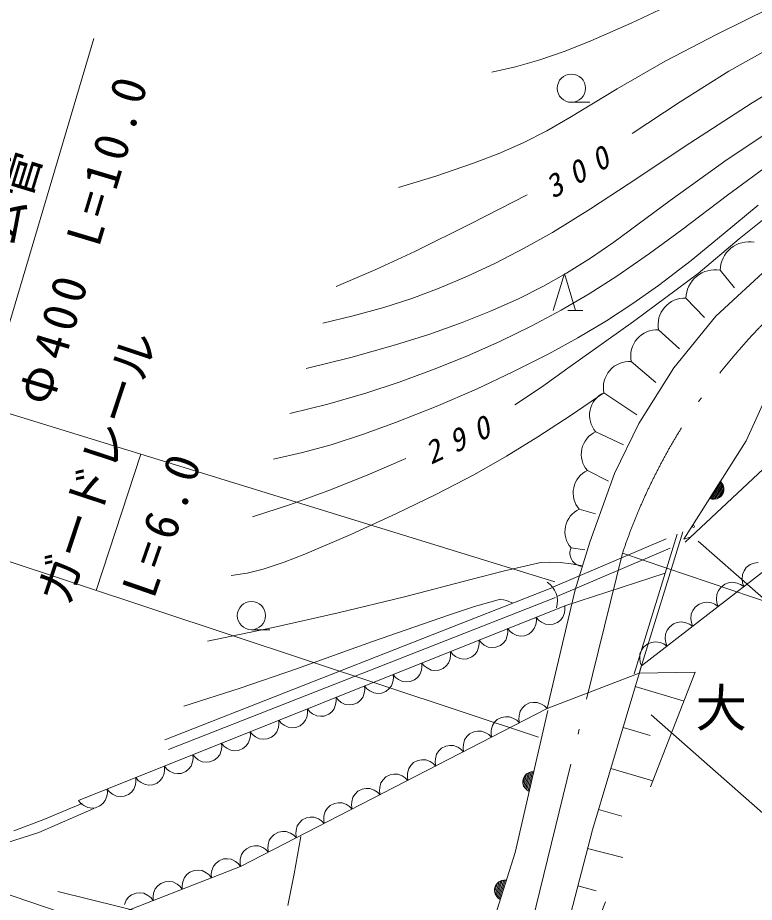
# Model space of a CAD drawing. Units: millimetres, scale not verified. Extents: x -625 to 700834, y -625 to 365006.
# Drawn here: x 513079 to 548959, y 261388 to 304474 of the extents above; entities that cross this region are included whole.
import ezdxf
from ezdxf.enums import TextEntityAlignment as Align

# ---------------------------------------------------------------- set-up
doc = ezdxf.new("R2010")
doc.units = ezdxf.units.MM
doc.header["$LTSCALE"] = 1000
for name, pattern in [('DASHED', [7.5, 6, -1.5]), ('DASHED_SPACED', [12, 6, -6]), ('LONG_DASHED_DOTTED', [15.25, 12, -1.5, 0.25, -1.5])]:
    doc.linetypes.add(name, pattern=pattern)
doc.layers.add('S-SUV', color=7, linetype='Continuous', lineweight=13)
doc.styles.add('ＭＳ ゴシック', font='')
doc.styles.get('ＭＳ ゴシック').set_extended_font_data('MS Gothic')

msp = doc.modelspace()

# ---------------------------------------------------------------- linework, layer by layer
at = {"layer": 'S-SUV'}
for p, q in [((542957, 304200), (544899, 305115)), ((547150, 303676), (549708, 304945)), ((540996, 303343), (542957, 304200)), ((547713, 301865), (551389, 303934)), ((511467, 285557), (516795, 303463)), ((539740, 302848), (540996, 303343)), ((544624, 302356), (547150, 303676)), ((538466, 302410), (539740, 302848)), ((536175, 301823), (537324, 302086)), ((537324, 302086), (538466, 302410)), ((542285, 301006), (544624, 302356)), ((545348, 300375), (547713, 301865)), ((548862, 300326), (550744, 301481)), ((539979, 299606), (542285, 301006)), ((540048, 300353), (540944, 300353)), ((543015, 298833), (545348, 300375)), ((545820, 298370), (548862, 300326)), ((538850, 298968), (539979, 299606)), ((537702, 298387), (538850, 298968)), ((547643, 297570), (549517, 298812)), ((536478, 297848), (537702, 298387)), ((542816, 296366), (545820, 298370)), ((535238, 297367), (536478, 297848)), ((533439, 296754), (535238, 297367)), ((544860, 295578), (547643, 297570)), ((547652, 295838), (549907, 297487)), ((531631, 296202), (533439, 296754)), ((540985, 295166), (542816, 296366)), ((535162, 294447), (537895, 295844)), ((542113, 293539), (544860, 295578)), ((545429, 294139), (547652, 295838)), ((539121, 294016), (540985, 295166)), ((547441, 293926), (549148, 295340)), ((548226, 293700), (550259, 295346)), ((532425, 293082), (535162, 294447)), ((537753, 293241), (539121, 294016)), ((543856, 292984), (545429, 294139)), ((545883, 292656), (547441, 293926)), ((540978, 292757), (542113, 293539)), ((546231, 292008), (548226, 293700)), ((530519, 292206), (532425, 293082)), ((536355, 292518), (537753, 293241)), ((539818, 292031), (540978, 292757)), ((542257, 291886), (543856, 292984)), ((544289, 291433), (545883, 292656)), ((528587, 291384), (530519, 292206)), ((534992, 291880), (536355, 292518)), ((547092, 289942), (549804, 292440)), ((547295, 292172), (547999, 291315)), ((533614, 291301), (534992, 291880)), ((538658, 291384), (539818, 292031)), ((539157, 290213), (539706, 292008)), ((539706, 292008), (540255, 290213)), ((540916, 291032), (542257, 291886)), ((543072, 289683), (546231, 292008)), ((532272, 290800), (533614, 291301)), ((537468, 290789), (538658, 291384)), ((543042, 290549), (544289, 291433)), ((539553, 290235), (540916, 291032)), ((530911, 290357), (532272, 290800)), ((536106, 290180), (537468, 290789)), ((541763, 289715), (543042, 290549)), ((545631, 290807), (546527, 289875)), ((529427, 289947), (530911, 290357)), ((534721, 289627), (536106, 290180)), ((538089, 289455), (539553, 290235)), ((539881, 290213), (540601, 290213)), ((527940, 289598), (529427, 289947)), ((533101, 289050), (534721, 289627)), ((539869, 287400), (543072, 289683)), ((540366, 288880), (541763, 289715)), ((545045, 287419), (547092, 289942)), ((536597, 288727), (538089, 289455)), ((544298, 289271), (545311, 288339)), ((531474, 288534), (533101, 289050)), ((534952, 287992), (536597, 288727)), ((538947, 288100), (540366, 288880)), ((529311, 287928), (531474, 288534)), ((527136, 287380), (529311, 287928)), ((533292, 287318), (534952, 287992)), ((537197, 287218), (538947, 288100)), ((548564, 283870), (550445, 288035)), ((538597, 286478), (539869, 287400)), ((542965, 287735), (544159, 286707)), ((543333, 284707), (545045, 287419)), ((531668, 286721), (533292, 287318)), ((535420, 286389), (537197, 287218)), ((530035, 286184), (531668, 286721)), ((528191, 285656), (530035, 286184)), ((533456, 285543), (535420, 286389)), ((537302, 285614), (538597, 286478)), ((540032, 285120), (541632, 286199)), ((541631, 286199), (543231, 285139)), ((511467, 285557), (539250, 276993)), ((526342, 285188), (528191, 285656)), ((531478, 284757), (533456, 285543)), ((538417, 284064), (540032, 285120)), ((529921, 284188), (531478, 284757)), ((542155, 282280), (543333, 284707)), ((528345, 283676), (529921, 284188)), ((536885, 283119), (538417, 284064)), ((541232, 284311), (542592, 283667)), ((526949, 283295), (528345, 283676)), ((545519, 279078), (548564, 283870)), ((516907, 276582), (519082, 283209)), ((525538, 282973), (526949, 283295)), ((535332, 282231), (536885, 283119)), ((530094, 282194), (531981, 282997)), ((549907, 282974), (545585, 278936)), ((533443, 281250), (535332, 282231)), ((540832, 282424), (541856, 281908)), ((540942, 278926), (542155, 282280)), ((528192, 281433), (530094, 282194)), ((546773, 281052), (547309, 281896)), ((547349, 281841), (546839, 281040)), ((547309, 281896), (547385, 281801)), ((547385, 281801), (547437, 281700)), ((526364, 280767), (528192, 281433)), ((546905, 281027), (547388, 281787)), ((547421, 281722), (546980, 281027)), ((547056, 281032), (547447, 281646)), ((547467, 281562), (547143, 281051)), ((547259, 281117), (547458, 281431)), ((547437, 281700), (547477, 281558)), ((547469, 281433), (547437, 281314)), ((547477, 281558), (547469, 281433)), ((531534, 280327), (533443, 281250)), ((546890, 281022), (546773, 281052)), ((547005, 281020), (546890, 281022)), ((547150, 281044), (547005, 281020)), ((547260, 281104), (547150, 281044)), ((547354, 281183), (547260, 281104)), ((547437, 281314), (547354, 281183)), ((524519, 280159), (526364, 280767)), ((540432, 280536), (541216, 280308)), ((529308, 279309), (531534, 280327)), ((543459, 272898), (552191, 279660)), ((527063, 278348), (529308, 279309)), ((543103, 272509), (545201, 279317)), ((543353, 272544), (545476, 279434)), ((509822, 278935), (538453, 269425)), ((540228, 276607), (540942, 278926)), ((545832, 279168), (545519, 279078)), ((546220, 278984), (565639, 261904)), ((526057, 277952), (527063, 278348)), ((540032, 278648), (540704, 278548)), ((542536, 278387), (571495, 268611)), ((525033, 277614), (526057, 277952)), ((536796, 277536), (538478, 277916)), ((538478, 277916), (538982, 277959)), ((538982, 277959), (539497, 277941)), ((539497, 277941), (540042, 277874)), ((548946, 277911), (548763, 277844)), ((549141, 277942), (548946, 277911)), ((524260, 277425), (525033, 277614)), ((535145, 277103), (536796, 277536)), ((540042, 277874), (540589, 277779)), ((548460, 277534), (548380, 277353)), ((548570, 277694), (548460, 277534)), ((548763, 277844), (548570, 277694)), ((523482, 277298), (524260, 277425)), ((531928, 276266), (535145, 277103)), ((548380, 277353), (548365, 277122)), ((548365, 277122), (548388, 276944)), ((520244, 269298), (539090, 276700)), ((547323, 276728), (547212, 276568)), ((547516, 276878), (547323, 276728)), ((547699, 276945), (547516, 276878)), ((547894, 276976), (547699, 276945)), ((548122, 276933), (547894, 276976)), ((548291, 276870), (548122, 276933)), ((548449, 276762), (548291, 276870)), ((548388, 276944), (548449, 276762)), ((539273, 276235), (520426, 268833)), ((528694, 275488), (531928, 276266)), ((538876, 270820), (540228, 276607)), ((547133, 276387), (547118, 276156)), ((547212, 276568), (547133, 276387)), ((539729, 275834), (516046, 266342)), ((534068, 275380), (535323, 275798)), ((535323, 275798), (536589, 276154)), ((536589, 276154), (536892, 276087)), ((536892, 276087), (537203, 275959)), ((539737, 275652), (539729, 275834)), ((546075, 275762), (545965, 275602)), ((546268, 275912), (546075, 275762)), ((546451, 275979), (546268, 275912)), ((546646, 276010), (546451, 275979)), ((546874, 275967), (546646, 276010)), ((547043, 275904), (546874, 275967)), ((547201, 275796), (547043, 275904)), ((547118, 276156), (547140, 275978)), ((547140, 275978), (547201, 275796)), ((525516, 274769), (528694, 275488)), ((530354, 274096), (534068, 275380)), ((539637, 275276), (539712, 275484)), ((539712, 275484), (539737, 275652)), ((545885, 275421), (545870, 275190)), ((545965, 275602), (545885, 275421)), ((538244, 274718), (538319, 274925)), ((538319, 274925), (538344, 275093)), ((538336, 275276), (538452, 275137)), ((538344, 275093), (538336, 275276)), ((538452, 275137), (538590, 275034)), ((538590, 275034), (538787, 274935)), ((538787, 274935), (538974, 274913)), ((538974, 274913), (539159, 274927)), ((539159, 274927), (539375, 275013)), ((539375, 275013), (539518, 275131)), ((539518, 275131), (539637, 275276)), ((545021, 274946), (544828, 274796)), ((545204, 275013), (545021, 274946)), ((545399, 275044), (545204, 275013)), ((545627, 275001), (545399, 275044)), ((545796, 274938), (545627, 275001)), ((545954, 274830), (545796, 274938)), ((545870, 275190), (545893, 275012)), ((545893, 275012), (545954, 274830)), ((522326, 274110), (525516, 274769)), ((524463, 274663), (525359, 274663)), ((536925, 274367), (536951, 274535)), ((536943, 274717), (537059, 274578)), ((536951, 274535), (536943, 274717)), ((537059, 274578), (537197, 274476)), ((537197, 274476), (537394, 274377)), ((537982, 274455), (538124, 274573)), ((538124, 274573), (538244, 274718)), ((544717, 274636), (544638, 274455)), ((544828, 274796), (544717, 274636)), ((526654, 272752), (530354, 274096)), ((535549, 274159), (535666, 274020)), ((535558, 273977), (535549, 274159)), ((536731, 274014), (536851, 274159)), ((536851, 274159), (536925, 274367)), ((537394, 274377), (537581, 274355)), ((537581, 274355), (537766, 274368)), ((537766, 274368), (537982, 274455)), ((543956, 274047), (543773, 273980)), ((544151, 274078), (543956, 274047)), ((544379, 274035), (544151, 274078)), ((544548, 273971), (544379, 274035)), ((544638, 274455), (544623, 274224)), ((544623, 274224), (544645, 274046)), ((544645, 274046), (544706, 273864)), ((535458, 273601), (535532, 273809)), ((535532, 273809), (535558, 273977)), ((535666, 274020), (535804, 273918)), ((535804, 273918), (536001, 273819)), ((536001, 273819), (536188, 273797)), ((536188, 273797), (536373, 273810)), ((536373, 273810), (536589, 273896)), ((536589, 273896), (536731, 274014)), ((543470, 273670), (543390, 273489)), ((543580, 273830), (543470, 273670)), ((543773, 273980), (543580, 273830)), ((544706, 273864), (544548, 273971)), ((534065, 273043), (534139, 273250)), ((534139, 273250), (534165, 273418)), ((534156, 273601), (534273, 273461)), ((534165, 273418), (534156, 273601)), ((534273, 273461), (534411, 273359)), ((534411, 273359), (534608, 273260)), ((534608, 273260), (534795, 273238)), ((534795, 273238), (534979, 273252)), ((534979, 273252), (535195, 273338)), ((535195, 273338), (535338, 273456)), ((535338, 273456), (535458, 273601)), ((543390, 273489), (543375, 273258)), ((543375, 273258), (543397, 273080)), ((523922, 271818), (526654, 272752)), ((532746, 272692), (532772, 272860)), ((532763, 273042), (532880, 272903)), ((532772, 272860), (532763, 273042)), ((532880, 272903), (533018, 272801)), ((533018, 272801), (533215, 272702)), ((533586, 272693), (533802, 272780)), ((533802, 272780), (533945, 272898)), ((533945, 272898), (534065, 273043)), ((541075, 264918), (543459, 272898)), ((543397, 273080), (543459, 272898)), ((531370, 272484), (531487, 272345)), ((531379, 272302), (531370, 272484)), ((531487, 272345), (531625, 272242)), ((532409, 272221), (532552, 272339)), ((532552, 272339), (532672, 272484)), ((532672, 272484), (532746, 272692)), ((533215, 272702), (533402, 272680)), ((533402, 272680), (533586, 272693)), ((529977, 271926), (530093, 271786)), ((529985, 271743), (529977, 271926)), ((531159, 271781), (531279, 271926)), ((531279, 271926), (531353, 272134)), ((531353, 272134), (531379, 272302)), ((531625, 272242), (531822, 272144)), ((531822, 272144), (532009, 272121)), ((532009, 272121), (532193, 272135)), ((532193, 272135), (532409, 272221)), ((543161, 271901), (545536, 271191)), ((521178, 270942), (523922, 271818)), ((529885, 271368), (529960, 271575)), ((529960, 271575), (529985, 271743)), ((530093, 271786), (530231, 271684)), ((530231, 271684), (530429, 271585)), ((530429, 271585), (530615, 271563)), ((530615, 271563), (530800, 271577)), ((530800, 271577), (531016, 271663)), ((531016, 271663), (531159, 271781)), ((528492, 270809), (528567, 271017)), ((528567, 271017), (528592, 271185)), ((528584, 271367), (528700, 271228)), ((528592, 271185), (528584, 271367)), ((528700, 271228), (528838, 271126)), ((528838, 271126), (529036, 271027)), ((529036, 271027), (529222, 271005)), ((529222, 271005), (529407, 271018)), ((529407, 271018), (529623, 271105)), ((529623, 271105), (529766, 271223)), ((529766, 271223), (529885, 271368)), ((538009, 271096), (537798, 270987)), ((538195, 271127), (538009, 271096)), ((538386, 271122), (538195, 271127)), ((538595, 271041), (538386, 271122)), ((538745, 270950), (538595, 271041)), ((523938, 263134), (538876, 270820)), ((527174, 270459), (527199, 270626)), ((527191, 270809), (527307, 270670)), ((527199, 270626), (527191, 270809)), ((527307, 270670), (527445, 270567)), ((528230, 270546), (528373, 270664)), ((528373, 270664), (528492, 270809)), ((537310, 263818), (538897, 270727)), ((537558, 270696), (537502, 270478)), ((537665, 270854), (537558, 270696)), ((537798, 270987), (537665, 270854)), ((538876, 270820), (538745, 270950)), ((525798, 270251), (525914, 270111)), ((525806, 270068), (525798, 270251)), ((526979, 270106), (527099, 270251)), ((527099, 270251), (527174, 270459)), ((527445, 270567), (527642, 270469)), ((527642, 270469), (527829, 270446)), ((527829, 270446), (528014, 270460)), ((528014, 270460), (528230, 270546)), ((536440, 270288), (536307, 270155)), ((536651, 270397), (536440, 270288)), ((536837, 270428), (536651, 270397)), ((537028, 270423), (536837, 270428)), ((537237, 270342), (537028, 270423)), ((537387, 270252), (537237, 270342)), ((537518, 270122), (537387, 270252)), ((537502, 270478), (537492, 270306)), ((537492, 270306), (537518, 270122)), ((543930, 270520), (554031, 261619)), ((525706, 269693), (525780, 269900)), ((525780, 269900), (525806, 270068)), ((525914, 270111), (526052, 270009)), ((526052, 270009), (526249, 269910)), ((526249, 269910), (526436, 269888)), ((526436, 269888), (526621, 269901)), ((526621, 269901), (526837, 269988)), ((526837, 269988), (526979, 270106)), ((535479, 269729), (535293, 269698)), ((535670, 269725), (535479, 269729)), ((535879, 269643), (535670, 269725)), ((536144, 269780), (536134, 269607)), ((536200, 269997), (536144, 269780)), ((536307, 270155), (536200, 269997)), ((542565, 269906), (543891, 269510)), ((524313, 269134), (524387, 269342)), ((524387, 269342), (524413, 269510)), ((524404, 269692), (524521, 269553)), ((524413, 269510), (524404, 269692)), ((524521, 269553), (524659, 269451)), ((524659, 269451), (524856, 269352)), ((524856, 269352), (525043, 269330)), ((525043, 269330), (525228, 269343)), ((525228, 269343), (525444, 269430)), ((525444, 269430), (525586, 269548)), ((525586, 269548), (525706, 269693)), ((534842, 269298), (534786, 269081)), ((534949, 269457), (534842, 269298)), ((535082, 269590), (534949, 269457)), ((535293, 269698), (535082, 269590)), ((536029, 269553), (535879, 269643)), ((536160, 269423), (536029, 269553)), ((536134, 269607), (536160, 269423)), ((522994, 268783), (523020, 268951)), ((523011, 269134), (523128, 268995)), ((523020, 268951), (523011, 269134)), ((523128, 268995), (523266, 268892)), ((523266, 268892), (523463, 268794)), ((523834, 268785), (524050, 268871)), ((524050, 268871), (524193, 268989)), ((524193, 268989), (524313, 269134)), ((533724, 268891), (533591, 268758)), ((533935, 268999), (533724, 268891)), ((534121, 269030), (533935, 268999)), ((534312, 269026), (534121, 269030)), ((534521, 268944), (534312, 269026)), ((534671, 268854), (534521, 268944)), ((534786, 269081), (534776, 268908)), ((534776, 268908), (534802, 268724)), ((521618, 268576), (521735, 268436)), ((521627, 268393), (521618, 268576)), ((521735, 268436), (521873, 268334)), ((522800, 268431), (522920, 268576)), ((522920, 268576), (522994, 268783)), ((523463, 268794), (523650, 268771)), ((523650, 268771), (523834, 268785)), ((533484, 268599), (533428, 268382)), ((533591, 268758), (533484, 268599)), ((534802, 268724), (534671, 268854)), ((520225, 268017), (520342, 267878)), ((520234, 267835), (520225, 268017)), ((521407, 267872), (521527, 268017)), ((521527, 268017), (521601, 268225)), ((521601, 268225), (521627, 268393)), ((521873, 268334), (522070, 268235)), ((522070, 268235), (522257, 268213)), ((522257, 268213), (522441, 268226)), ((522441, 268226), (522657, 268313)), ((522657, 268313), (522800, 268431)), ((532233, 268059), (532126, 267901)), ((532366, 268192), (532233, 268059)), ((532577, 268300), (532366, 268192)), ((532763, 268332), (532577, 268300)), ((532954, 268327), (532763, 268332)), ((533163, 268246), (532954, 268327)), ((533313, 268155), (533163, 268246)), ((533444, 268025), (533313, 268155)), ((533428, 268382), (533418, 268209)), ((533418, 268209), (533444, 268025)), ((520134, 267459), (520208, 267667)), ((520208, 267667), (520234, 267835)), ((520342, 267878), (520480, 267776)), ((520480, 267776), (520677, 267677)), ((520677, 267677), (520864, 267655)), ((520864, 267655), (521048, 267668)), ((521048, 267668), (521264, 267755)), ((521264, 267755), (521407, 267872)), ((531219, 267602), (531008, 267493)), ((531405, 267633), (531219, 267602)), ((531596, 267628), (531405, 267633)), ((531805, 267547), (531596, 267628)), ((532070, 267683), (532060, 267511)), ((532126, 267901), (532070, 267683)), ((537731, 267048), (537867, 267637)), ((537774, 267548), (537858, 267642)), ((537942, 267684), (537779, 266975)), ((537828, 266913), (538013, 267714)), ((537858, 267642), (537987, 267712)), ((538082, 267739), (537881, 266862)), ((537936, 266824), (538149, 267750)), ((537987, 267712), (538095, 267749)), ((538215, 267760), (537992, 266785)), ((538095, 267749), (538215, 267760)), ((541969, 267911), (544014, 267300)), ((518815, 267108), (518840, 267276)), ((518832, 267459), (518948, 267320)), ((518840, 267276), (518832, 267459)), ((518948, 267320), (519086, 267217)), ((519086, 267217), (519284, 267119)), ((519655, 267110), (519871, 267196)), ((519871, 267196), (520014, 267314)), ((520014, 267314), (520134, 267459)), ((530768, 267202), (530712, 266984)), ((530875, 267360), (530768, 267202)), ((531008, 267493), (530875, 267360)), ((531955, 267456), (531805, 267547)), ((532086, 267326), (531955, 267456)), ((532060, 267511), (532086, 267326)), ((537677, 267291), (537712, 267442)), ((537687, 267168), (537677, 267291)), ((537721, 267048), (537687, 267168)), ((537779, 267537), (537696, 267174)), ((537712, 267442), (537774, 267548)), ((517422, 266550), (517447, 266718)), ((517439, 266901), (517555, 266761)), ((517447, 266718), (517439, 266901)), ((517555, 266761), (517693, 266659)), ((518478, 266638), (518621, 266756)), ((518621, 266756), (518740, 266901)), ((518740, 266901), (518815, 267108)), ((519284, 267119), (519470, 267096)), ((519470, 267096), (519655, 267110)), ((529650, 266794), (529517, 266661)), ((529861, 266903), (529650, 266794)), ((530047, 266934), (529861, 266903)), ((530238, 266929), (530047, 266934)), ((530447, 266848), (530238, 266929)), ((530597, 266758), (530447, 266848)), ((530728, 266628), (530597, 266758)), ((530712, 266984), (530702, 266812)), ((530702, 266812), (530728, 266628)), ((537806, 266928), (537721, 267048)), ((537888, 266850), (537806, 266928)), ((537992, 266785), (537888, 266850)), ((516046, 266342), (516162, 266203)), ((517228, 266197), (517347, 266342)), ((517347, 266342), (517422, 266550)), ((517693, 266659), (517891, 266560)), ((517891, 266560), (518077, 266538)), ((518077, 266538), (518262, 266551)), ((518262, 266551), (518478, 266638)), ((529354, 266285), (529344, 266113)), ((529410, 266503), (529354, 266285)), ((529517, 266661), (529410, 266503)), ((516795, 265950), (514113, 264795)), ((514345, 265416), (515779, 266016)), ((515779, 266016), (515998, 266110)), ((515998, 266110), (516227, 266209)), ((516162, 266203), (516300, 266101)), ((516300, 266101), (516497, 266002)), ((516497, 266002), (516684, 265980)), ((516684, 265980), (516869, 265993)), ((516869, 265993), (517085, 266080)), ((517085, 266080), (517228, 266197)), ((528159, 265963), (528052, 265804)), ((528292, 266096), (528159, 265963)), ((528503, 266204), (528292, 266096)), ((528689, 266235), (528503, 266204)), ((528880, 266230), (528689, 266235)), ((529089, 266149), (528880, 266230)), ((529239, 266059), (529089, 266149)), ((529370, 265929), (529239, 266059)), ((529344, 266113), (529370, 265929)), ((541373, 265916), (542501, 265579)), ((512886, 264871), (514345, 265416)), ((527145, 265505), (526934, 265397)), ((527331, 265536), (527145, 265505)), ((527522, 265532), (527331, 265536)), ((527731, 265450), (527522, 265532)), ((527881, 265360), (527731, 265450)), ((527996, 265587), (527986, 265414)), ((528052, 265804), (527996, 265587)), ((526694, 265105), (526638, 264888)), ((526801, 265264), (526694, 265105)), ((526934, 265397), (526801, 265264)), ((528012, 265230), (527881, 265360)), ((527986, 265414), (528012, 265230)), ((514113, 264795), (508413, 262970)), ((525443, 264565), (525336, 264407)), ((525576, 264698), (525443, 264565)), ((525787, 264806), (525576, 264698)), ((525973, 264837), (525787, 264806)), ((526164, 264833), (525973, 264837)), ((526373, 264752), (526164, 264833)), ((526523, 264661), (526373, 264752)), ((526654, 264531), (526523, 264661)), ((526638, 264888), (526628, 264715)), ((526628, 264715), (526654, 264531)), ((526712, 263680), (526873, 264593)), ((537287, 250336), (541075, 264918)), ((504794, 264411), (533872, 254587)), ((524615, 264139), (524429, 264107)), ((524806, 264134), (524615, 264139)), ((525015, 264053), (524806, 264134)), ((525280, 264189), (525270, 264016)), ((525336, 264407), (525280, 264189)), ((523978, 263708), (523922, 263490)), ((524085, 263866), (523978, 263708)), ((524218, 263999), (524085, 263866)), ((524429, 264107), (524218, 263999)), ((525165, 263962), (525015, 264053)), ((525296, 263832), (525165, 263962)), ((525270, 264016), (525296, 263832)), ((536158, 260177), (537310, 263818)), ((540838, 264007), (542552, 263562)), ((522740, 263293), (522617, 263147)), ((522886, 263411), (522740, 263293)), ((523106, 263497), (522886, 263411)), ((523294, 263508), (523106, 263497)), ((523483, 263484), (523294, 263508)), ((523682, 263381), (523483, 263484)), ((523821, 263276), (523682, 263381)), ((523938, 263134), (523821, 263276)), ((523922, 263490), (523912, 263318)), ((523912, 263318), (523938, 263134)), ((526547, 262778), (526712, 263680)), ((512579, 258714), (523938, 263134)), ((521466, 262858), (521320, 262740)), ((521686, 262944), (521466, 262858)), ((521874, 262956), (521686, 262944)), ((522063, 262931), (521874, 262956)), ((522262, 262829), (522063, 262931)), ((522539, 262937), (522511, 262767)), ((522617, 263147), (522539, 262937)), ((520454, 262403), (520266, 262392)), ((520643, 262379), (520454, 262403)), ((521197, 262594), (521119, 262384)), ((521320, 262740), (521197, 262594)), ((522401, 262724), (522262, 262829)), ((522518, 262581), (522401, 262724)), ((522511, 262767), (522518, 262581)), ((526235, 261232), (526547, 262778)), ((536606, 262421), (536387, 261727)), ((536431, 261661), (536679, 262445)), ((536751, 262464), (536479, 261606)), ((536519, 262386), (536653, 262445)), ((536531, 261564), (536818, 262469)), ((536885, 262474), (536583, 261521)), ((536653, 262445), (536764, 262473)), ((536764, 262473), (536885, 262474)), ((519777, 262042), (519699, 261832)), ((519900, 262188), (519777, 262042)), ((520046, 262306), (519900, 262188)), ((520266, 262392), (520046, 262306)), ((520842, 262277), (520643, 262379)), ((520982, 262171), (520842, 262277)), ((521098, 262029), (520982, 262171)), ((521119, 262384), (521092, 262214)), ((521092, 262214), (521098, 262029)), ((536310, 262050), (536357, 262198)), ((536311, 261927), (536310, 262050)), ((536432, 262287), (536320, 261932)), ((536345, 261803), (536527, 262380)), ((536357, 262198), (536428, 262299)), ((536428, 262299), (536519, 262386)), ((540365, 262184), (541263, 261951)), ((515036, 261915), (537159, 256465)), ((518480, 261636), (518357, 261490)), ((518626, 261754), (518480, 261636)), ((518846, 261839), (518626, 261754)), ((519034, 261851), (518846, 261839)), ((519223, 261827), (519034, 261851)), ((519423, 261724), (519223, 261827)), ((519562, 261619), (519423, 261724)), ((519678, 261476), (519562, 261619)), ((519699, 261832), (519672, 261662)), ((519672, 261662), (519678, 261476)), ((536335, 261804), (536311, 261927)), ((536410, 261678), (536335, 261804)), ((536486, 261594), (536410, 261678)), ((536583, 261521), (536486, 261594)), ((518357, 261490), (518280, 261280))]:
    msp.add_line(p, q, dxfattribs=at)
at = {"layer": 'S-SUV', "linetype": 'DASHED'}
for p, q in [((539145, 276741), (545844, 279590)), ((539341, 276281), (545585, 278936)), ((539729, 275834), (544617, 277419)), ((538876, 270820), (543353, 272544))]:
    msp.add_line(p, q, dxfattribs=at)
at = {"layer": 'S-SUV', "linetype": 'LONG_DASHED_DOTTED'}
msp.add_line((537159, 256465), (542536, 278387), dxfattribs=at)
at = {"layer": 'S-SUV', "linetype": 'DASHED_SPACED'}
for p, q in [((546083, 272593), (537381, 250336)), ((543353, 272544), (546083, 272593))]:
    msp.add_line(p, q, dxfattribs=at)
at = {"layer": 'S-SUV'}
for centre, radius in [((540048, 301041), 688), ((545996, 279693), 49.8), ((524463, 275352), 688)]:
    msp.add_circle(centre, radius, dxfattribs=at)
at = {"layer": 'S-SUV', "linetype": 'LONG_DASHED_DOTTED'}
msp.add_arc((570402, 268999), 29405, 118.4632, 161.3813, dxfattribs=at)
at = {"layer": 'S-SUV'}
for centre, radius, start, end in [((548703, 292153), 1408, 79.528, 179.2106), ((547039, 290788), 1408, 79.528, 179.2106), ((545557, 289525), 1284, 86.675, 191.4054), ((544223, 287989), 1284, 86.675, 191.4054), ((542890, 286453), 1284, 86.675, 191.4054), ((542139, 285105), 1206, 114.9078, 221.168), ((541739, 283217), 1206, 114.9078, 221.168), ((541340, 281330), 1206, 114.9078, 221.168), ((540940, 279442), 1206, 114.9078, 221.168), ((540624, 278392), 645, 156.6148, 262.875), ((538274, 276053), 1096, 343.0334, 57.3382)]:
    msp.add_arc(centre, radius, start, end, dxfattribs=at)

# ---------------------------------------------------------------- texts
at = {"layer": 'S-SUV', "style": 'ＭＳ ゴシック'}
for s, rotation, p in [('ヒューム管', 73, (511367, 286552)), ('ガードレール', 71.7, (516048, 275598))]:
    msp.add_text(s, height=1686, rotation=rotation, dxfattribs=at).set_placement(p, align=Align.BOTTOM_LEFT)
at = {"layer": 'S-SUV', "attachment_point": 7, "style": 'ＭＳ ゴシック'}
for s, insert, char_height, rotation in [('\\T1.26;Φ400\\~L=10.0', (514753, 285457), 1686, 73.3), ('\\T1.73;\\Q15;300', (539148, 295615), 1100, 30.1), ('\\T1.73;\\Q15;290', (533208, 282674), 1100, 25.4), ('\\T1.3;L=6.0', (519732, 276096), 1686, 70.8)]:
    msp.add_mtext(s, dxfattribs=dict(at, insert=insert, char_height=char_height, rotation=rotation))
at = {"layer": 'S-SUV', "insert": (546097, 269742), "char_height": 1833, "attachment_point": 7, "style": 'ＭＳ ゴシック'}
msp.add_mtext('\\T1.56;大峠橋', dxfattribs=at)

doc.saveas('drawing.dxf')
